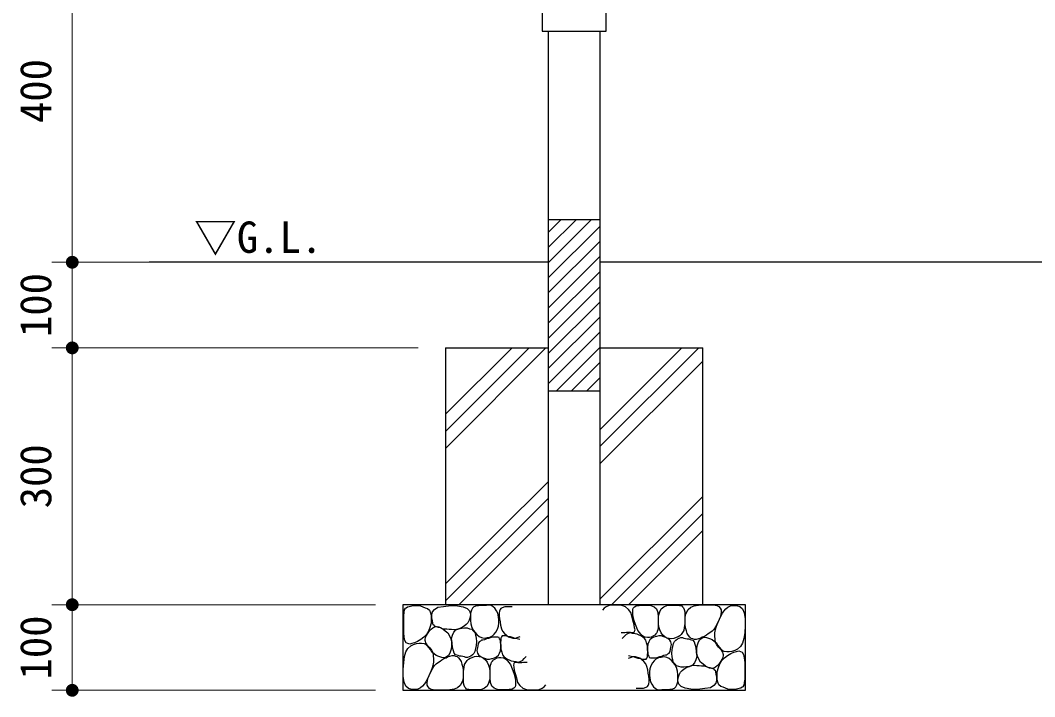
# Model space of a CAD drawing. Units: millimetres at full size, sheet at 1:20. Extents: x 0 to 8400, y 0 to 5940.
# Drawn here: x 995 to 2179, y 1485 to 2276 of the extents above; entities that cross this region are included whole.
import ezdxf
from ezdxf.enums import TextEntityAlignment as Align

# ---------------------------------------------------------------- set-up
doc = ezdxf.new("R2010")
doc.units = ezdxf.units.MM
doc.header["$LTSCALE"] = 20
for name, color, linetype, lineweight in [('D-STR-DIM\u3000寸法線、寸法値', 7, 'Continuous', 13), ('D-STR\u3000構造物外形線', 1, 'Continuous', 25), ('LAYER12', 1, 'Continuous', 25)]:
    doc.layers.add(name, color=color, linetype=linetype, lineweight=lineweight)
doc.layers.add('D-STR-TXT\u3000文字列', color=7, linetype='Continuous')
doc.styles.add('ＭＳ ゴシック', font='')
doc.styles.get('ＭＳ ゴシック').set_extended_font_data('MS Gothic')

# ---------------------------------------------------------------- blocks, each defined once
blk = doc.blocks.new('filled_dot')
at = {"color": 0, "linetype": 'Continuous', "lineweight": -2, "const_width": 1.25}
blk.add_lwpolyline([(-0.625, 0, 1), (0.625, 0, 1)], format="xyb", close=True, dxfattribs=at)

msp = doc.modelspace()

# ---------------------------------------------------------------- linework, layer by layer
at = {"layer": 'D-STR-DIM\u3000寸法線、寸法値'}
for p, q in [((1055.85, 2392.82), (1055.85, 1992.82)), ((1369.69, 1992.82), (1031.85, 1992.82)), ((1369.69, 1992.82), (1031.85, 1992.82)), ((1055.85, 1992.82), (1055.85, 1892.82)), ((1459.69, 1892.82), (1031.85, 1892.82)), ((1369.69, 1892.82), (1031.85, 1892.82)), ((1055.85, 1892.82), (1055.85, 1592.82)), ((1409.69, 1592.82), (1031.85, 1592.82)), ((1409.69, 1592.82), (1031.85, 1592.82)), ((1055.85, 1592.82), (1055.85, 1492.82)), ((1409.69, 1492.82), (1031.85, 1492.82))]:
    msp.add_line(p, q, dxfattribs=at)
at = {"layer": 'D-STR\u3000構造物外形線'}
for p, q in [((1611.44, 2262.82), (1611.44, 1592.82)), ((1671.94, 1592.82), (1671.94, 2262.82)), ((1611.44, 1992.29), (1661.98, 2042.82)), ((1611.44, 2009.97), (1644.3, 2042.82)), ((1611.44, 2027.64), (1626.62, 2042.82)), ((1611.44, 2042.82), (1671.94, 2042.82)), ((1611.44, 1974.61), (1671.94, 2035.11)), ((1611.44, 1956.93), (1671.94, 2017.43)), ((1611.44, 1992.82), (1145.76, 1992.82)), ((1611.44, 1939.26), (1671.94, 1999.76)), ((3581.36, 1992.82), (1671.94, 1992.82)), ((1611.44, 1921.58), (1671.94, 1982.08)), ((1611.44, 1903.9), (1671.94, 1964.4)), ((1611.44, 1886.22), (1671.94, 1946.72)), ((1611.44, 1868.55), (1671.94, 1929.05)), ((1611.44, 1850.87), (1671.94, 1911.37)), ((1491.69, 1892.82), (1491.69, 1592.82)), ((1491.69, 1775.32), (1608.7, 1892.82)), ((1491.69, 1795.32), (1589.19, 1892.82)), ((1491.69, 1815.32), (1569.19, 1892.82)), ((1491.69, 1892.82), (1611.44, 1892.82)), ((1621.08, 1842.82), (1671.94, 1893.69)), ((1671.94, 1892.82), (1791.69, 1892.82)), ((1672.19, 1777.82), (1787.19, 1892.82)), ((1672.19, 1797.32), (1767.22, 1892.82)), ((1791.69, 1592.82), (1791.69, 1892.82)), ((1638.75, 1842.82), (1671.94, 1876.01)), ((1672.19, 1757.82), (1791.69, 1877.32)), ((1656.43, 1842.82), (1671.94, 1858.33)), ((1611.44, 1842.82), (1671.94, 1842.82)), ((1491.69, 1617.32), (1611.69, 1736.82)), ((1491.69, 1597.32), (1611.69, 1717.32)), ((1672.19, 1599.82), (1791.69, 1719.32)), ((1507.19, 1592.82), (1611.69, 1697.32)), ((1685.19, 1592.82), (1791.69, 1699.32)), ((1705.19, 1592.82), (1791.69, 1679.32))]:
    msp.add_line(p, q, dxfattribs=at)
msp.add_lwpolyline([(1604.19, 2337.82), (1604.19, 2262.82), (1679.19, 2262.82), (1679.19, 2337.82)], dxfattribs=at)
msp.add_lwpolyline([(1841.69, 1592.82), (1441.69, 1592.82), (1441.69, 1492.82), (1841.69, 1492.82)], close=True, dxfattribs=at)
at = {"layer": 'LAYER12'}
for points in [[(1442.69, 1567.32), (1442.69, 1573.82), (1442.69, 1579.82), (1443.19, 1583.82), (1443.69, 1586.82), (1444.69, 1588.82), (1445.69, 1589.32), (1447.19, 1590.32), (1449.19, 1590.82), (1452.19, 1591.32), (1455.69, 1591.82), (1458.69, 1591.82), (1462.19, 1591.32), (1465.19, 1590.32), (1467.69, 1589.32), (1470.69, 1588.32), (1472.69, 1586.32), (1474.19, 1583.32), (1474.69, 1579.82), (1474.69, 1575.82), (1474.69, 1571.32), (1473.19, 1566.32), (1471.69, 1561.82), (1469.19, 1557.82), (1466.19, 1554.82), (1462.69, 1552.32), (1458.69, 1549.82), (1455.19, 1548.32), (1452.19, 1547.32), (1449.69, 1546.82), (1447.69, 1547.32), (1445.69, 1548.32), (1444.19, 1550.82), (1443.19, 1554.82), (1442.69, 1560.32)], [(1478.19, 1568.82), (1477.19, 1569.32), (1476.69, 1571.32), (1476.19, 1573.82), (1475.69, 1576.82), (1475.69, 1580.82), (1476.19, 1584.32), (1478.69, 1587.32), (1482.69, 1589.82), (1489.19, 1590.82), (1497.69, 1591.82), (1505.69, 1591.32), (1512.19, 1590.32), (1516.69, 1588.32), (1519.69, 1585.82), (1520.69, 1582.32), (1520.19, 1578.32), (1519.19, 1574.82), (1517.69, 1571.82), (1515.69, 1569.82), (1513.19, 1567.82), (1510.19, 1565.82), (1507.19, 1564.82), (1504.19, 1563.82), (1501.19, 1563.32), (1498.69, 1563.82), (1495.69, 1563.82), (1493.19, 1564.32), (1490.19, 1564.32), (1487.69, 1564.82), (1485.69, 1565.82), (1483.19, 1566.32), (1481.19, 1566.82), (1479.69, 1567.32), (1478.69, 1567.82)], [(1527.69, 1591.32), (1524.69, 1590.32), (1523.19, 1588.82), (1521.69, 1586.32), (1520.69, 1582.82), (1520.69, 1578.82), (1520.69, 1574.32), (1521.19, 1570.32), (1522.19, 1566.32), (1524.19, 1562.82), (1526.19, 1560.32), (1528.19, 1557.82), (1530.69, 1555.82), (1533.69, 1554.32), (1536.69, 1553.82), (1540.19, 1554.32), (1543.19, 1554.82), (1546.19, 1556.32), (1548.19, 1558.32), (1550.19, 1560.82), (1552.19, 1564.32), (1553.19, 1567.82), (1553.69, 1571.32), (1553.69, 1574.82), (1553.19, 1578.82), (1552.69, 1582.82), (1551.19, 1585.82), (1549.19, 1588.82), (1547.19, 1590.32), (1544.69, 1591.82), (1542.19, 1592.32), (1539.19, 1591.82), (1536.19, 1591.82), (1533.19, 1591.82), (1530.19, 1591.32)], [(1738.69, 1561.32), (1738.19, 1559.82), (1737.19, 1558.82), (1735.69, 1557.32), (1734.19, 1556.32), (1731.69, 1554.82), (1729.69, 1554.32), (1727.19, 1554.32), (1724.69, 1554.82), (1722.69, 1555.82), (1720.19, 1557.32), (1718.19, 1559.82), (1716.19, 1562.82), (1714.69, 1565.82), (1713.19, 1569.82), (1711.69, 1573.82), (1710.69, 1578.32), (1710.19, 1581.82), (1710.19, 1584.82), (1710.19, 1587.32), (1710.69, 1588.82), (1712.19, 1590.32), (1714.19, 1591.32), (1717.69, 1591.82), (1721.69, 1592.32), (1726.19, 1592.32), (1731.19, 1591.82), (1735.19, 1590.32), (1737.69, 1587.82), (1739.19, 1583.82), (1739.69, 1578.82), (1739.69, 1573.82), (1739.69, 1569.82), (1739.69, 1566.32), (1739.19, 1563.32)], [(1768.19, 1590.32), (1769.19, 1589.32), (1770.19, 1587.32), (1770.69, 1584.32), (1770.69, 1580.32), (1770.69, 1575.32), (1770.69, 1570.82), (1770.19, 1566.32), (1769.69, 1562.82), (1768.19, 1560.32), (1766.69, 1557.82), (1765.19, 1556.32), (1763.19, 1555.32), (1760.69, 1554.32), (1758.19, 1553.32), (1755.19, 1552.82), (1752.69, 1553.32), (1749.69, 1553.82), (1747.69, 1555.32), (1745.19, 1557.32), (1743.19, 1559.82), (1741.69, 1563.32), (1740.69, 1566.82), (1740.19, 1570.82), (1740.19, 1575.32), (1740.19, 1579.82), (1741.69, 1584.32), (1743.19, 1587.82), (1746.19, 1590.32), (1749.69, 1591.82), (1753.69, 1592.32), (1758.19, 1592.32), (1762.19, 1592.32), (1764.69, 1591.82), (1767.19, 1591.32)], [(1812.19, 1588.82), (1813.19, 1586.82), (1813.19, 1584.32), (1812.69, 1581.32), (1812.19, 1577.82), (1810.19, 1573.82), (1808.69, 1570.32), (1806.69, 1566.82), (1804.69, 1563.82), (1802.69, 1561.82), (1800.19, 1559.82), (1798.19, 1558.82), (1796.19, 1557.32), (1793.69, 1555.82), (1791.19, 1554.82), (1788.69, 1553.32), (1786.69, 1552.82), (1784.19, 1552.32), (1782.19, 1552.32), (1780.19, 1552.82), (1778.19, 1553.32), (1776.69, 1554.82), (1775.19, 1556.82), (1773.69, 1559.32), (1772.69, 1562.32), (1771.69, 1565.82), (1771.19, 1569.82), (1771.19, 1573.32), (1771.19, 1577.32), (1771.69, 1580.82), (1772.69, 1583.82), (1774.69, 1587.32), (1777.69, 1589.82), (1781.69, 1591.32), (1786.69, 1592.32), (1792.69, 1592.82), (1799.19, 1592.82), (1804.19, 1592.82), (1808.19, 1591.82), (1810.69, 1590.82)], [(1832.19, 1540.82), (1829.19, 1539.32), (1825.69, 1538.32), (1822.69, 1537.82), (1819.69, 1537.82), (1816.69, 1538.32), (1814.19, 1539.82), (1812.19, 1541.32), (1810.19, 1543.32), (1808.19, 1545.82), (1806.69, 1548.82), (1806.19, 1552.32), (1805.69, 1556.32), (1805.69, 1559.82), (1806.69, 1563.82), (1807.69, 1567.82), (1809.69, 1572.32), (1811.19, 1575.82), (1812.69, 1579.32), (1814.69, 1582.82), (1816.19, 1585.32), (1818.69, 1587.82), (1821.19, 1589.82), (1824.19, 1591.32), (1827.69, 1591.82), (1831.19, 1591.82), (1835.19, 1590.82), (1838.19, 1587.82), (1840.19, 1583.32), (1841.19, 1576.82), (1841.19, 1568.32), (1840.69, 1560.32), (1839.69, 1553.32), (1838.19, 1547.82), (1835.69, 1543.82)], [(1468.19, 1549.82), (1467.69, 1550.82), (1467.69, 1552.32), (1468.19, 1554.32), (1469.19, 1556.82), (1471.19, 1559.82), (1472.69, 1562.32), (1474.69, 1564.32), (1476.69, 1565.82), (1479.19, 1566.82), (1481.69, 1567.32), (1483.69, 1566.82), (1486.19, 1565.82), (1488.69, 1564.32), (1491.19, 1562.32), (1494.19, 1559.82), (1496.19, 1556.32), (1497.69, 1552.82), (1498.69, 1549.32), (1498.69, 1544.82), (1498.19, 1540.82), (1496.69, 1536.32), (1495.19, 1533.32), (1492.69, 1531.82), (1490.19, 1530.82), (1487.19, 1531.32), (1483.69, 1532.32), (1480.69, 1533.32), (1478.19, 1535.32), (1475.69, 1537.32), (1474.19, 1540.32), (1472.19, 1542.82), (1470.69, 1544.82), (1469.69, 1546.82), (1468.69, 1548.32)], [(1504.69, 1533.82), (1503.19, 1534.32), (1501.69, 1536.32), (1500.69, 1538.82), (1499.69, 1542.82), (1499.19, 1548.32), (1498.69, 1553.32), (1499.69, 1557.32), (1501.19, 1560.82), (1503.69, 1563.32), (1507.19, 1564.82), (1510.69, 1565.32), (1513.69, 1565.82), (1516.69, 1565.82), (1519.69, 1564.82), (1522.19, 1564.32), (1523.69, 1562.32), (1525.69, 1560.32), (1526.69, 1557.32), (1527.19, 1553.82), (1527.69, 1549.82), (1527.19, 1545.32), (1526.69, 1541.82), (1525.69, 1538.32), (1524.69, 1535.82), (1523.19, 1534.32), (1521.19, 1532.82), (1519.19, 1531.82), (1517.19, 1531.32), (1515.19, 1531.32), (1513.69, 1531.82), (1511.69, 1532.32), (1509.69, 1532.82), (1507.69, 1532.82), (1506.19, 1533.32)], [(1533.69, 1551.32), (1532.19, 1550.32), (1530.69, 1549.32), (1529.69, 1547.32), (1529.19, 1544.82), (1528.69, 1542.32), (1528.19, 1539.32), (1528.69, 1536.32), (1530.19, 1534.32), (1532.19, 1532.32), (1534.69, 1531.32), (1537.19, 1530.32), (1540.19, 1529.32), (1542.69, 1529.32), (1545.69, 1529.82), (1548.69, 1530.82), (1551.19, 1531.82), (1553.19, 1533.82), (1554.69, 1536.32), (1555.69, 1538.82), (1556.19, 1542.82), (1556.19, 1546.32), (1555.69, 1548.82), (1555.69, 1551.32), (1554.69, 1552.82), (1554.19, 1554.32), (1552.69, 1554.82), (1551.19, 1554.82), (1549.19, 1554.82), (1547.19, 1554.82), (1544.69, 1554.32), (1541.69, 1553.32), (1539.19, 1552.82), (1537.19, 1551.82), (1535.19, 1551.32)], [(1749.69, 1534.32), (1751.19, 1535.32), (1752.69, 1536.32), (1753.69, 1538.32), (1754.19, 1540.82), (1754.69, 1543.32), (1755.19, 1546.32), (1754.69, 1549.32), (1753.19, 1551.32), (1751.19, 1553.32), (1748.69, 1554.32), (1746.19, 1555.32), (1743.19, 1556.32), (1740.69, 1556.32), (1737.69, 1555.82), (1734.69, 1554.82), (1732.19, 1553.82), (1730.19, 1551.82), (1728.69, 1549.32), (1727.69, 1546.82), (1727.19, 1542.82), (1727.19, 1539.32), (1727.69, 1536.82), (1727.69, 1534.32), (1728.69, 1532.82), (1729.19, 1531.32), (1730.69, 1530.82), (1732.19, 1530.82), (1734.19, 1530.82), (1736.19, 1530.82), (1738.69, 1531.32), (1741.69, 1532.32), (1744.19, 1532.82), (1746.19, 1533.82), (1748.19, 1534.32)], [(1778.69, 1551.82), (1780.19, 1551.32), (1781.69, 1549.32), (1782.69, 1546.82), (1783.69, 1542.82), (1784.19, 1537.32), (1784.69, 1532.32), (1783.69, 1528.32), (1782.19, 1524.82), (1779.69, 1522.32), (1776.19, 1520.82), (1772.69, 1520.32), (1769.69, 1519.82), (1766.69, 1519.82), (1763.69, 1520.82), (1761.19, 1521.32), (1759.69, 1523.32), (1757.69, 1525.32), (1756.69, 1528.32), (1756.19, 1531.82), (1755.69, 1535.82), (1756.19, 1540.32), (1756.69, 1543.82), (1757.69, 1547.32), (1758.69, 1549.82), (1760.19, 1551.32), (1762.19, 1552.82), (1764.19, 1553.82), (1766.19, 1554.32), (1768.19, 1554.32), (1769.69, 1553.82), (1771.69, 1553.32), (1773.69, 1552.82), (1775.69, 1552.82), (1777.19, 1552.32)], [(1815.19, 1535.82), (1815.69, 1534.82), (1815.69, 1533.32), (1815.19, 1531.32), (1814.19, 1528.82), (1812.19, 1525.82), (1810.69, 1523.32), (1808.69, 1521.32), (1806.69, 1519.82), (1804.19, 1518.82), (1801.69, 1518.32), (1799.69, 1518.82), (1797.19, 1519.82), (1794.69, 1521.32), (1792.19, 1523.32), (1789.19, 1525.82), (1787.19, 1529.32), (1785.69, 1532.82), (1784.69, 1536.32), (1784.69, 1540.82), (1785.19, 1544.82), (1786.69, 1549.32), (1788.19, 1552.32), (1790.69, 1553.82), (1793.19, 1554.82), (1796.19, 1554.32), (1799.69, 1553.32), (1802.69, 1552.32), (1805.19, 1550.32), (1807.69, 1548.32), (1809.19, 1545.32), (1811.19, 1542.82), (1812.69, 1540.82), (1813.69, 1538.82), (1814.69, 1537.32)], [(1451.19, 1544.82), (1454.19, 1546.32), (1457.69, 1547.32), (1460.69, 1547.82), (1463.69, 1547.82), (1466.69, 1547.32), (1469.19, 1545.82), (1471.19, 1544.32), (1473.19, 1542.32), (1475.19, 1539.82), (1476.69, 1536.82), (1477.19, 1533.32), (1477.69, 1529.32), (1477.69, 1525.82), (1476.69, 1521.82), (1475.69, 1517.82), (1473.69, 1513.32), (1472.19, 1509.82), (1470.69, 1506.32), (1468.69, 1502.82), (1467.19, 1500.32), (1464.69, 1497.82), (1462.19, 1495.82), (1459.19, 1494.32), (1455.69, 1493.82), (1452.19, 1493.82), (1448.19, 1494.82), (1445.19, 1497.82), (1443.19, 1502.32), (1442.19, 1508.82), (1442.19, 1517.32), (1442.69, 1525.32), (1443.69, 1532.32), (1445.19, 1537.82), (1447.69, 1541.82)], [(1471.19, 1496.82), (1470.19, 1498.82), (1470.19, 1501.32), (1470.69, 1504.32), (1471.19, 1507.82), (1473.19, 1511.82), (1474.69, 1515.32), (1476.69, 1518.82), (1478.69, 1521.82), (1480.69, 1523.82), (1483.19, 1525.82), (1485.19, 1526.82), (1487.19, 1528.32), (1489.69, 1529.82), (1492.19, 1530.82), (1494.69, 1532.32), (1496.69, 1532.82), (1499.19, 1533.32), (1501.19, 1533.32), (1503.19, 1532.82), (1505.19, 1532.32), (1506.69, 1530.82), (1508.19, 1528.82), (1509.69, 1526.32), (1510.69, 1523.32), (1511.69, 1519.82), (1512.19, 1515.82), (1512.19, 1512.32), (1512.19, 1508.32), (1511.69, 1504.82), (1510.69, 1501.82), (1508.69, 1498.32), (1505.69, 1495.82), (1501.69, 1494.32), (1496.69, 1493.32), (1490.69, 1492.82), (1484.19, 1492.82), (1479.19, 1492.82), (1475.19, 1493.82), (1472.69, 1494.82)], [(1515.19, 1495.32), (1514.19, 1496.32), (1513.19, 1498.32), (1512.69, 1501.32), (1512.69, 1505.32), (1512.69, 1510.32), (1512.69, 1514.82), (1513.19, 1519.32), (1513.69, 1522.82), (1515.19, 1525.32), (1516.69, 1527.82), (1518.19, 1529.32), (1520.19, 1530.32), (1522.69, 1531.32), (1525.19, 1532.32), (1528.19, 1532.82), (1530.69, 1532.32), (1533.69, 1531.82), (1535.69, 1530.32), (1538.19, 1528.32), (1540.19, 1525.82), (1541.69, 1522.32), (1542.69, 1518.82), (1543.19, 1514.82), (1543.19, 1510.32), (1543.19, 1505.82), (1541.69, 1501.32), (1540.19, 1497.82), (1537.19, 1495.32), (1533.69, 1493.82), (1529.69, 1493.32), (1525.19, 1493.32), (1521.19, 1493.32), (1518.69, 1493.82), (1516.19, 1494.32)], [(1544.69, 1524.32), (1545.19, 1525.82), (1546.19, 1526.82), (1547.69, 1528.32), (1549.19, 1529.32), (1551.69, 1530.82), (1553.69, 1531.32), (1556.19, 1531.32), (1558.69, 1530.82), (1560.69, 1529.82), (1563.19, 1528.32), (1565.19, 1525.82), (1567.19, 1522.82), (1568.69, 1519.82), (1570.19, 1515.82), (1571.69, 1511.82), (1572.69, 1507.32), (1573.19, 1503.82), (1573.19, 1500.82), (1573.19, 1498.32), (1572.69, 1496.82), (1571.19, 1495.32), (1569.19, 1494.32), (1565.69, 1493.82), (1561.69, 1493.32), (1557.19, 1493.32), (1552.19, 1493.82), (1548.19, 1495.32), (1545.69, 1497.82), (1544.19, 1501.82), (1543.69, 1506.82), (1543.69, 1511.82), (1543.69, 1515.82), (1543.69, 1519.32), (1544.19, 1522.32)], [(1755.69, 1494.32), (1758.69, 1495.32), (1760.19, 1496.82), (1761.69, 1499.32), (1762.69, 1502.82), (1762.69, 1506.82), (1762.69, 1511.32), (1762.19, 1515.32), (1761.19, 1519.32), (1759.19, 1522.82), (1757.19, 1525.32), (1755.19, 1527.82), (1752.69, 1529.82), (1749.69, 1531.32), (1746.69, 1531.82), (1743.19, 1531.32), (1740.19, 1530.82), (1737.19, 1529.32), (1735.19, 1527.32), (1733.19, 1524.82), (1731.19, 1521.32), (1730.19, 1517.82), (1729.69, 1514.32), (1729.69, 1510.82), (1730.19, 1506.82), (1730.69, 1502.82), (1732.19, 1499.82), (1734.19, 1496.82), (1736.19, 1495.32), (1738.69, 1493.82), (1741.19, 1493.32), (1744.19, 1493.82), (1747.19, 1493.82), (1750.19, 1493.82), (1753.19, 1494.32)], [(1840.69, 1518.32), (1840.69, 1511.82), (1840.69, 1505.82), (1840.19, 1501.82), (1839.69, 1498.82), (1838.69, 1496.82), (1837.69, 1496.32), (1836.19, 1495.32), (1834.19, 1494.82), (1831.19, 1494.32), (1827.69, 1493.82), (1824.69, 1493.82), (1821.19, 1494.32), (1818.19, 1495.32), (1815.69, 1496.32), (1812.69, 1497.32), (1810.69, 1499.32), (1809.19, 1502.32), (1808.69, 1505.82), (1808.69, 1509.82), (1808.69, 1514.32), (1810.19, 1519.32), (1811.69, 1523.82), (1814.19, 1527.82), (1817.19, 1530.82), (1820.69, 1533.32), (1824.69, 1535.82), (1828.19, 1537.32), (1831.19, 1538.32), (1833.69, 1538.82), (1835.69, 1538.32), (1837.69, 1537.32), (1839.19, 1534.82), (1840.19, 1530.82), (1840.69, 1525.32)], [(1805.19, 1516.82), (1806.19, 1516.32), (1806.69, 1514.32), (1807.19, 1511.82), (1807.69, 1508.82), (1807.69, 1504.82), (1807.19, 1501.32), (1804.69, 1498.32), (1800.69, 1495.82), (1794.19, 1494.82), (1785.69, 1493.82), (1777.69, 1494.32), (1771.19, 1495.32), (1766.69, 1497.32), (1763.69, 1499.82), (1762.69, 1503.32), (1763.19, 1507.32), (1764.19, 1510.82), (1765.69, 1513.82), (1767.69, 1515.82), (1770.19, 1517.82), (1773.19, 1519.82), (1776.19, 1520.82), (1779.19, 1521.82), (1782.19, 1522.32), (1784.69, 1521.82), (1787.69, 1521.82), (1790.19, 1521.32), (1793.19, 1521.32), (1795.69, 1520.82), (1797.69, 1519.82), (1800.19, 1519.32), (1802.19, 1518.82), (1803.69, 1518.32), (1804.69, 1517.82)]]:
    msp.add_lwpolyline(points, close=True, dxfattribs=at)
for points in [[(1555.19, 1587.32), (1554.69, 1585.32), (1554.19, 1582.82), (1554.19, 1579.82), (1554.69, 1576.32), (1555.19, 1572.82), (1555.69, 1568.82), (1556.69, 1564.82), (1558.19, 1561.82), (1560.19, 1559.32), (1562.69, 1557.32), (1564.69, 1555.32), (1567.69, 1554.32), (1570.19, 1553.82), (1573.19, 1553.82), (1576.19, 1554.82), (1578.69, 1555.82)], [(1569.19, 1590.32), (1564.19, 1590.32), (1560.69, 1590.32), (1557.69, 1589.32), (1556.19, 1588.32), (1555.19, 1587.32)], [(1708.19, 1560.32), (1709.69, 1560.32), (1710.69, 1560.32), (1711.69, 1560.82), (1712.19, 1561.32), (1712.19, 1561.82), (1712.69, 1563.32), (1712.19, 1565.82), (1711.69, 1569.32), (1710.69, 1573.32), (1709.19, 1578.32), (1707.69, 1583.82), (1705.19, 1587.32), (1701.69, 1590.32), (1697.19, 1591.82), (1691.69, 1592.32), (1686.69, 1592.32), (1682.69, 1591.82), (1679.19, 1590.32), (1676.69, 1588.82), (1674.69, 1586.32)], [(1557.69, 1556.32), (1556.69, 1555.32), (1556.19, 1553.82), (1556.19, 1551.32), (1555.69, 1548.32), (1556.19, 1544.82), (1556.19, 1540.82), (1557.19, 1537.32), (1558.19, 1534.32), (1559.69, 1532.32), (1561.69, 1530.82), (1563.69, 1529.32), (1565.69, 1528.32), (1568.19, 1527.32), (1570.69, 1526.82), (1573.69, 1526.32), (1576.19, 1525.82), (1578.69, 1526.32), (1581.19, 1527.82), (1583.19, 1529.82), (1585.69, 1532.32)], [(1578.19, 1552.32), (1575.19, 1552.82), (1572.69, 1553.32), (1569.69, 1554.32), (1567.19, 1555.32), (1564.19, 1555.82), (1561.69, 1556.32), (1559.69, 1556.32), (1558.69, 1556.32), (1557.69, 1556.32)], [(1696.69, 1560.32), (1699.19, 1560.32), (1700.69, 1560.32), (1702.69, 1560.82), (1704.19, 1560.82), (1705.69, 1560.82), (1707.19, 1560.82), (1708.19, 1560.32)], [(1725.69, 1529.32), (1726.69, 1530.32), (1727.19, 1531.82), (1727.19, 1534.32), (1727.69, 1537.32), (1727.19, 1540.82), (1727.19, 1544.82), (1726.19, 1548.32), (1725.19, 1551.32), (1723.69, 1553.32), (1721.69, 1554.82), (1719.69, 1556.32), (1717.69, 1557.32), (1715.19, 1558.32), (1712.69, 1558.82), (1709.69, 1559.32), (1707.19, 1559.82), (1704.69, 1559.32), (1702.19, 1557.82), (1700.19, 1555.82), (1697.69, 1553.32)], [(1728.19, 1498.32), (1728.69, 1500.32), (1729.19, 1502.82), (1729.19, 1505.82), (1728.69, 1509.32), (1728.19, 1512.82), (1727.69, 1516.82), (1726.69, 1520.82), (1725.19, 1523.82), (1723.19, 1526.32), (1720.69, 1528.32), (1718.69, 1530.32), (1715.69, 1531.32), (1713.19, 1531.82), (1710.19, 1531.82), (1707.19, 1530.82), (1704.69, 1529.82)], [(1705.19, 1533.32), (1708.19, 1532.82), (1710.69, 1532.32), (1713.69, 1531.32), (1716.19, 1530.32), (1719.19, 1529.82), (1721.69, 1529.32), (1723.69, 1529.32), (1724.69, 1529.32), (1725.69, 1529.32)], [(1575.19, 1525.32), (1573.69, 1525.32), (1572.69, 1525.32), (1571.69, 1524.82), (1571.19, 1524.32), (1571.19, 1523.82), (1570.69, 1522.32), (1571.19, 1519.82), (1571.69, 1516.32), (1572.69, 1512.32), (1574.19, 1507.32), (1575.69, 1501.82), (1578.19, 1498.32), (1581.69, 1495.32), (1586.19, 1493.82), (1591.69, 1493.32), (1596.69, 1493.32), (1600.69, 1493.82), (1604.19, 1495.32), (1606.69, 1496.82), (1608.69, 1499.32)], [(1586.69, 1525.32), (1584.19, 1525.32), (1582.69, 1525.32), (1580.69, 1524.82), (1579.19, 1524.82), (1577.69, 1524.82), (1576.19, 1524.82), (1575.19, 1525.32)], [(1714.19, 1495.32), (1719.19, 1495.32), (1722.69, 1495.32), (1725.69, 1496.32), (1727.19, 1497.32), (1728.19, 1498.32)]]:
    msp.add_lwpolyline(points, dxfattribs=at)

# ---------------------------------------------------------------- block references
at = {"layer": 'D-STR-DIM\u3000寸法線、寸法値', "xscale": 6, "yscale": 6}
for p, rotation in [((1055.85, 1992.82), 90), ((1055.85, 1992.82), 270), ((1055.85, 1892.82), 270), ((1055.85, 1892.82), 90), ((1055.85, 1592.82), 90), ((1055.85, 1592.82), 270), ((1055.85, 1492.82), 90)]:
    msp.add_blockref('filled_dot', p, dxfattribs=dict(at, rotation=rotation))

# ---------------------------------------------------------------- texts
at = {"layer": 'D-STR-DIM\u3000寸法線、寸法値', "style": 'ＭＳ ゴシック'}
for s, p in [('400', (1013.1, 2192.82)), ('100', (1013.1, 1942.82)), ('300', (1013.1, 1742.82)), ('100', (1013.1, 1542.82))]:
    msp.add_text(s, height=36.66, rotation=90, dxfattribs=at).set_placement(p, align=Align.MIDDLE_CENTER)
at = {"layer": 'D-STR-TXT\u3000文字列', "style": 'ＭＳ ゴシック'}
msp.add_text('▽G.L.', height=36.66, dxfattribs=at).set_placement((1197.93, 1992.82), align=Align.BOTTOM_LEFT)

doc.saveas('drawing.dxf')
